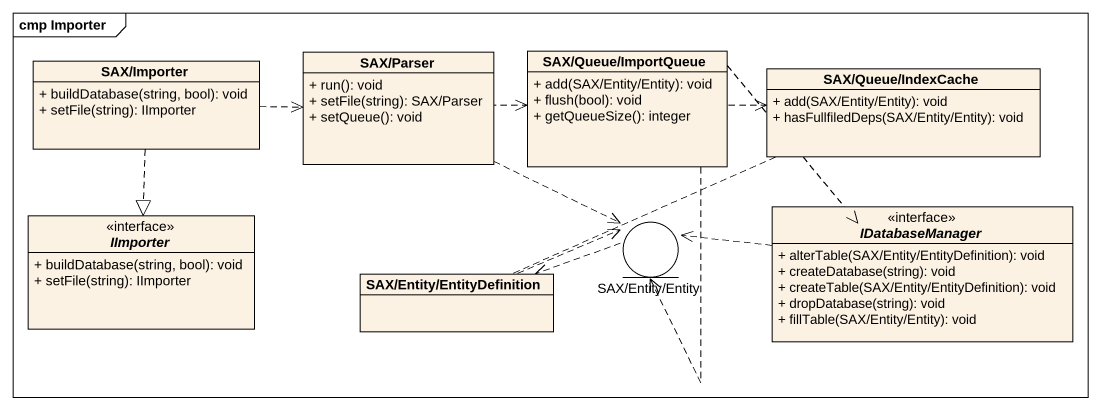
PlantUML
@startuml
mainframe cmp Importer
allowmixing
hide circle
hide empty members
skinparam classAttributeIconSize 0
class "SAX/Importer" as SAX_Importer {
  + buildDatabase(string, bool): void
  + setFile(string): IImporter
}
class "SAX/Parser" as SAX_Parser {
  + run(): void
  + setFile(string): SAX/Parser
  + setQueue(): void
}
class "SAX/Queue/ImportQueue" as SAX_Queue_ImportQueue {
  + add(SAX/Entity/Entity): void
  + flush(bool): void
  + getQueueSize(): integer
}
class "SAX/Queue/IndexCache" as SAX_Queue_IndexCache {
  + add(SAX/Entity/Entity): void
  + hasFullfiledDeps(SAX/Entity/Entity): void
}
interface IImporter <<interface>> {
  + buildDatabase(string, bool): void
  + setFile(string): IImporter
}
entity "SAX/Entity/Entity" as SAX_Entity_Entity
interface IDatabaseManager <<interface>> {
  + alterTable(SAX/Entity/EntityDefinition): void
  + createDatabase(string): void
  + createTable(SAX/Entity/EntityDefinition): void
  + dropDatabase(string): void
  + fillTable(SAX/Entity/Entity): void
}
class "SAX/Entity/EntityDefinition" as SAX_Entity_EntityDefinition
SAX_Importer .right.> SAX_Parser
SAX_Importer ..|> IImporter
SAX_Parser .right.> SAX_Queue_ImportQueue
SAX_Parser ..> SAX_Entity_Entity
SAX_Queue_ImportQueue .right.> SAX_Queue_IndexCache
SAX_Queue_ImportQueue ..> SAX_Entity_Entity
SAX_Queue_ImportQueue .right.> IDatabaseManager
SAX_Queue_IndexCache .left.> SAX_Entity_Entity
SAX_Entity_Entity .left.> SAX_Entity_EntityDefinition
IDatabaseManager .left.> SAX_Entity_Entity
@enduml
